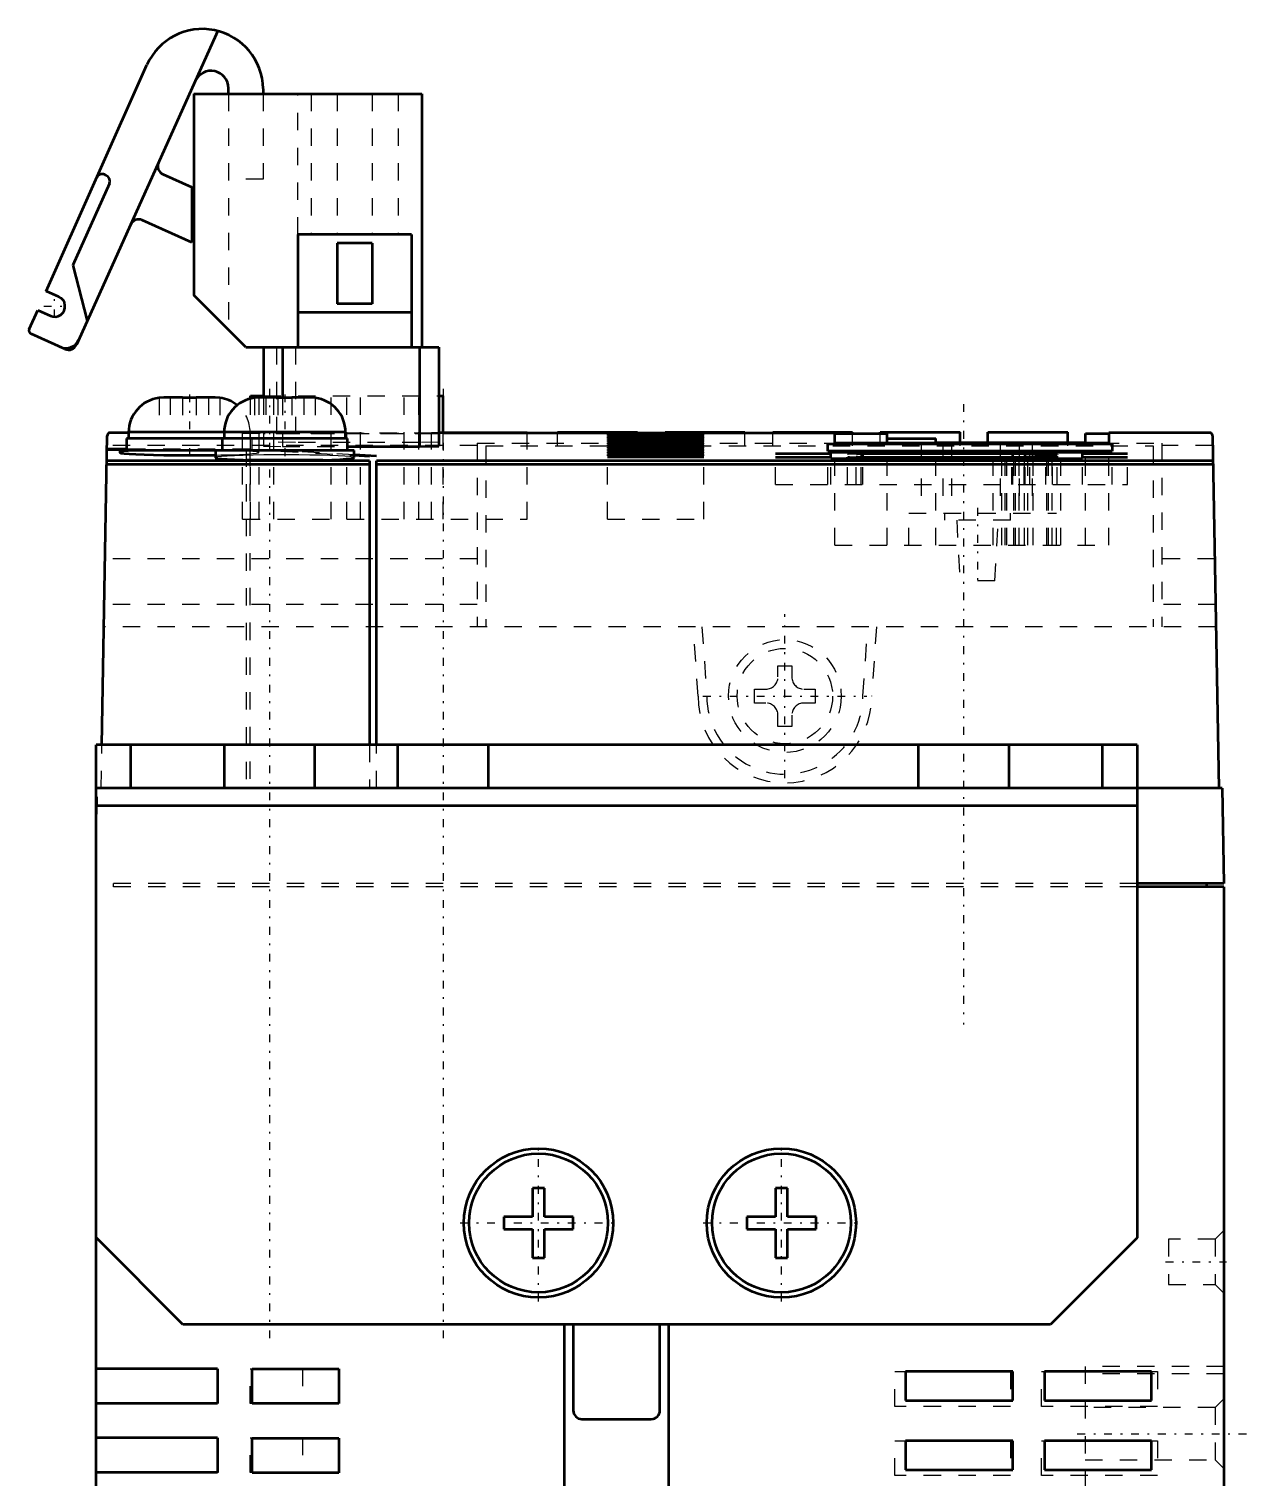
# Model space of a CAD drawing. Header units: millimetres. Extents: x 0 to 284, y 0 to 394.
# Drawn here: x 0 to 70.3, y 111.1 to 194.5 of the extents above; entities that cross this region are included whole.
import ezdxf

# ---------------------------------------------------------------- set-up
doc = ezdxf.new("R2010")
doc.units = ezdxf.units.MM
doc.linetypes.add('Center', pattern=[1.5, 0.45, -0.5, 0.05, -0.5])
doc.linetypes.add('Dashed', pattern=[2, 1, -1])
for name, color, linetype, lineweight in [('AM_4', 7, 'Continuous', 50), ('AM_6', 2, 'Continuous', 35), ('AM_7', 7, 'Center', 25), ('AM_9', 6, 'Dashed', 25)]:
    doc.layers.add(name, color=color, linetype=linetype, lineweight=lineweight)

# ---------------------------------------------------------------- blocks, each defined once
blk = doc.blocks.new('2_MCDLN35SE_5_in_MCDLN35SE_1100')
at = {"layer": 'AM_4'}
for p, q in [((10.884, 194.426), (2.742, 176.346)), ((0.994, 179.436), (6.799, 192.464)), ((11.496, 190.8), (11.496, 191.129)), ((13.496, 191.1), (13.496, 190.8)), ((9.496, 190.8), (22.646, 190.8)), ((9.496, 190.8), (9.496, 179.2)), ((22.646, 190.8), (22.646, 176.2)), ((4.358, 186.147), (4.458, 186.101)), ((7.714, 186.17), (9.386, 185.417)), ((4.634, 185.64), (2.536, 180.931)), ((9.386, 185.417), (9.386, 182.237)), ((9.386, 182.237), (6.524, 183.526)), ((22.046, 182.7), (15.496, 182.7)), ((15.496, 182.7), (15.496, 176.2)), ((17.771, 182.2), (17.771, 178.7)), ((19.771, 182.2), (17.771, 182.2)), ((19.771, 182.2), (19.771, 178.7)), ((22.046, 182.7), (22.046, 176.2)), ((2.536, 180.931), (3.358, 177.714)), ((1.726, 179.106), (0.994, 179.436)), ((12.496, 176.2), (9.496, 179.2)), ((19.771, 178.7), (17.771, 178.7)), ((0.017, 177.243), (0.506, 178.34)), ((0.506, 178.34), (1.233, 178.012)), ((22.046, 178.2), (15.496, 178.2)), ((2.08, 176.095), (0.118, 176.979)), ((12.496, 176.2), (23.616, 176.2)), ((13.516, 176.2), (13.516, 173.3)), ((14.616, 176.2), (14.616, 173.282)), ((22.516, 176.2), (22.516, 170.477)), ((23.616, 176.2), (23.616, 170.51)), ((7.767, 173.3), (7.496, 173.282)), ((8.846, 173.3), (7.767, 173.3)), ((8.846, 173.294), (8.846, 173.3)), ((10.725, 173.3), (9.646, 173.3)), ((9.646, 173.3), (9.646, 173.294)), ((10.996, 173.282), (10.725, 173.3)), ((12.766, 173.4), (13.516, 173.4)), ((12.766, 173.242), (12.766, 173.4)), ((13.301, 173.3), (12.996, 173.278)), ((14.346, 173.3), (13.301, 173.3)), ((16.192, 173.3), (15.146, 173.3)), ((16.496, 173.278), (16.192, 173.3)), ((23.616, 173.4), (23.866, 173.4)), ((23.866, 171.261), (23.866, 173.4)), ((4.206, 153.3), (4.517, 171.103)), ((5.746, 171.263), (4.592, 171.263)), ((5.746, 171.3), (5.746, 170.95)), ((18.246, 171.3), (5.746, 171.3)), ((11.246, 171.3), (11.246, 170.95)), ((18.246, 170.95), (18.246, 171.3)), ((28.706, 171.261), (23.616, 171.261)), ((23.866, 171.263), (46.436, 171.263)), ((30.466, 171.3), (35.066, 171.3)), ((30.466, 171.263), (30.466, 171.3)), ((33.346, 171.261), (38.886, 171.261)), ((38.886, 171.256), (33.346, 171.256)), ((33.346, 171.249), (38.886, 171.249)), ((38.886, 171.24), (33.346, 171.24)), ((33.346, 171.228), (38.886, 171.228)), ((38.886, 171.214), (33.346, 171.214)), ((33.346, 171.198), (38.886, 171.198)), ((38.886, 171.179), (33.346, 171.179)), ((33.346, 171.158), (38.886, 171.158)), ((38.886, 171.135), (33.346, 171.135)), ((33.346, 171.109), (38.886, 171.109)), ((38.886, 171.081), (33.346, 171.081)), ((35.066, 171.263), (35.066, 171.3)), ((36.666, 171.263), (36.666, 171.3)), ((36.666, 171.3), (41.266, 171.3)), ((41.266, 171.263), (41.266, 171.3)), ((42.866, 171.263), (42.866, 171.3)), ((42.866, 171.3), (47.466, 171.3)), ((46.436, 170.678), (46.436, 171.263)), ((46.436, 171.24), (49.466, 171.24)), ((47.466, 171.24), (47.466, 171.3)), ((49.066, 171.24), (49.066, 171.3)), ((49.066, 171.3), (53.666, 171.3)), ((49.466, 170.678), (49.466, 171.24)), ((53.666, 170.707), (53.666, 171.3)), ((55.266, 170.707), (55.266, 171.3)), ((55.266, 171.3), (59.866, 171.3)), ((59.866, 170.707), (59.866, 171.3)), ((60.886, 170.678), (60.886, 171.24)), ((60.886, 171.24), (62.236, 171.24)), ((68.14, 171.263), (62.236, 171.263)), ((62.236, 171.263), (62.236, 170.678)), ((68.216, 171.103), (68.57, 150.8)), ((5.626, 170.331), (4.503, 170.331)), ((4.503, 170.318), (5.626, 170.318)), ((5.246, 170.25), (5.246, 170.131)), ((18.746, 170.25), (5.246, 170.25)), ((5.626, 170.95), (5.626, 170.25)), ((18.366, 170.95), (5.626, 170.95)), ((10.746, 170.25), (10.746, 169.84)), ((11.126, 170.95), (11.126, 170.25)), ((18.366, 170.25), (18.366, 170.95)), ((18.366, 170.477), (22.516, 170.477)), ((18.746, 169.84), (18.746, 170.25)), ((22.516, 170.477), (23.616, 170.51)), ((33.346, 171.051), (38.886, 171.051)), ((38.886, 171.018), (33.346, 171.018)), ((33.346, 170.983), (38.886, 170.983)), ((38.886, 170.945), (33.346, 170.945)), ((33.346, 170.905), (38.886, 170.905)), ((38.886, 170.863), (33.346, 170.863)), ((33.346, 170.818), (38.886, 170.818)), ((38.886, 170.771), (33.346, 170.771)), ((33.346, 170.722), (38.886, 170.722)), ((38.886, 170.67), (33.346, 170.67)), ((33.346, 170.616), (38.886, 170.616)), ((38.886, 170.56), (33.346, 170.56)), ((33.346, 170.501), (38.886, 170.501)), ((38.886, 170.44), (33.346, 170.44)), ((33.346, 170.377), (38.886, 170.377)), ((38.886, 170.311), (33.346, 170.311)), ((33.346, 170.243), (38.886, 170.243)), ((46.046, 170.218), (46.046, 170.644)), ((46.046, 170.644), (62.436, 170.644)), ((62.436, 170.218), (46.046, 170.218)), ((62.236, 170.678), (46.436, 170.678)), ((49.466, 170.949), (52.266, 170.949)), ((52.266, 170.678), (52.266, 170.949)), ((52.266, 170.707), (60.886, 170.707)), ((62.436, 170.644), (62.436, 170.218)), ((19.626, 169.452), (4.488, 169.452)), ((19.626, 169.648), (4.491, 169.648)), ((16.932, 169.7), (12.561, 169.7)), ((20.026, 169.93), (18.746, 170.005)), ((18.746, 169.977), (19.626, 169.925)), ((19.626, 169.648), (19.626, 153.3)), ((20.026, 153.3), (20.026, 169.648)), ((68.241, 169.648), (20.026, 169.648)), ((68.245, 169.452), (20.026, 169.452)), ((38.886, 170.172), (33.346, 170.172)), ((33.346, 170.099), (38.886, 170.099)), ((38.886, 170.024), (33.346, 170.024)), ((33.346, 169.946), (38.886, 169.946)), ((38.886, 169.867), (33.346, 169.867)), ((43.016, 170.083), (46.216, 170.083)), ((46.216, 169.848), (43.016, 169.848)), ((46.216, 170.147), (60.716, 170.147)), ((46.216, 169.848), (46.216, 170.083)), ((60.716, 169.776), (46.216, 169.776)), ((47.166, 169.776), (47.166, 169.862)), ((47.966, 170.099), (56.686, 170.099)), ((47.966, 169.776), (47.966, 169.83)), ((56.686, 169.83), (47.966, 169.83)), ((48.066, 169.85), (48.066, 170.081)), ((48.066, 170.081), (56.698, 170.081)), ((56.645, 169.85), (48.066, 169.85)), ((56.686, 169.776), (56.686, 169.83)), ((56.698, 169.85), (56.698, 170.081)), ((58.605, 169.913), (57.352, 169.862)), ((57.405, 169.864), (57.405, 170.07)), ((57.405, 170.07), (58.605, 170.024)), ((57.676, 170.084), (58.988, 170.035)), ((58.988, 169.9), (57.676, 169.847)), ((57.676, 169.776), (57.676, 169.847)), ((58.605, 169.913), (58.605, 170.024)), ((58.988, 169.776), (58.988, 169.9)), ((59.266, 169.776), (59.266, 169.926)), ((60.716, 169.848), (60.716, 170.083)), ((60.716, 170.083), (63.316, 170.083)), ((63.316, 169.848), (60.716, 169.848)), ((3.866, 0), (3.866, 153.3)), ((63.866, 153.3), (3.866, 153.3)), ((5.866, 150.8), (5.866, 153.3)), ((11.266, 150.8), (11.266, 153.3)), ((16.466, 153.3), (16.466, 150.8)), ((21.266, 150.8), (21.266, 153.3)), ((26.466, 153.3), (26.466, 150.8)), ((51.266, 150.8), (51.266, 153.3)), ((56.466, 153.3), (56.466, 150.8)), ((61.866, 150.8), (61.866, 153.3)), ((63.866, 153.3), (63.866, 124.89)), ((68.77, 150.8), (3.866, 150.8)), ((68.77, 150.8), (68.866, 145.3)), ((3.866, 149.8), (63.866, 149.8)), ((68.866, 145.3), (63.866, 145.3)), ((67.866, 145.3), (67.866, 145.1)), ((68.866, 145.1), (63.866, 145.1)), ((68.866, 145.1), (68.866, 46.862)), ((29.016, 127.74), (29.016, 126.09)), ((29.716, 127.74), (29.016, 127.74)), ((29.716, 126.09), (29.716, 127.74)), ((43.016, 127.74), (43.016, 126.09)), ((43.716, 127.74), (43.016, 127.74)), ((43.716, 126.09), (43.716, 127.74)), ((29.016, 126.09), (27.366, 126.09)), ((27.366, 126.09), (27.366, 125.39)), ((31.366, 126.09), (29.716, 126.09)), ((31.366, 125.39), (31.366, 126.09)), ((41.366, 126.09), (41.366, 125.39)), ((43.016, 126.09), (41.366, 126.09)), ((45.366, 126.09), (43.716, 126.09)), ((45.366, 125.39), (45.366, 126.09)), ((27.366, 125.39), (29.016, 125.39)), ((29.016, 125.39), (29.016, 123.74)), ((29.716, 125.39), (31.366, 125.39)), ((29.716, 123.74), (29.716, 125.39)), ((41.366, 125.39), (43.016, 125.39)), ((43.016, 125.39), (43.016, 123.74)), ((43.716, 125.39), (45.366, 125.39)), ((43.716, 123.74), (43.716, 125.39)), ((8.866, 119.9), (3.866, 124.9)), ((63.866, 124.89), (58.876, 119.9)), ((29.016, 123.74), (29.716, 123.74)), ((43.016, 123.74), (43.716, 123.74)), ((58.876, 119.9), (8.866, 119.9)), ((30.866, 97.24), (30.866, 119.9)), ((31.366, 119.9), (31.366, 114.94)), ((36.366, 114.94), (36.366, 119.9)), ((36.866, 119.9), (36.866, 97.24)), ((10.866, 117.34), (3.866, 117.34)), ((10.866, 117.34), (10.866, 115.34)), ((12.866, 115.34), (12.866, 117.34)), ((12.866, 117.34), (17.866, 117.34)), ((17.866, 117.34), (17.866, 115.34)), ((50.526, 117.18), (50.526, 115.51)), ((56.696, 117.18), (50.526, 117.18)), ((56.696, 115.51), (56.696, 117.18)), ((58.526, 117.18), (58.526, 115.51)), ((64.696, 117.18), (58.526, 117.18)), ((64.696, 115.51), (64.696, 117.18)), ((10.866, 115.34), (3.866, 115.34)), ((17.866, 115.34), (12.866, 115.34)), ((50.526, 115.51), (56.696, 115.51)), ((58.526, 115.51), (64.696, 115.51)), ((31.866, 114.44), (35.866, 114.44)), ((10.866, 113.355), (3.866, 113.355)), ((10.866, 113.355), (10.866, 111.355)), ((12.866, 111.34), (12.866, 113.34)), ((12.866, 113.34), (17.866, 113.34)), ((17.866, 113.34), (17.866, 111.34)), ((50.526, 113.18), (50.526, 111.51)), ((56.696, 113.18), (50.526, 113.18)), ((56.696, 111.51), (56.696, 113.18)), ((58.526, 113.18), (58.526, 111.51)), ((64.696, 113.18), (58.526, 113.18)), ((64.696, 111.51), (64.696, 113.18)), ((10.866, 111.355), (3.866, 111.355)), ((17.866, 111.34), (12.866, 111.34)), ((50.526, 111.51), (56.696, 111.51)), ((58.526, 111.51), (64.696, 111.51))]:
    blk.add_line(p, q, dxfattribs=at)
for points in [[(9.646, 173.294), (9.246, 173.298), (8.846, 173.294)], [(15.146, 173.278), (14.746, 173.284), (14.346, 173.278)], [(4.601, 171.263), (4.594, 171.258), (4.548, 171.208), (4.517, 171.103)], [(68.216, 171.103), (68.216, 171.109), (68.214, 171.13), (68.19, 171.198), (68.142, 171.255), (68.131, 171.263)], [(5.246, 170.131), (5.247, 170.128), (5.314, 170.104), (5.491, 170.08), (5.777, 170.057), (6.16, 170.036), (6.632, 170.017), (7.177, 170.002), (7.782, 169.991), (8.427, 169.983), (9.096, 169.98), (9.769, 169.981), (10.427, 169.987), (10.752, 169.991)], [(10.746, 169.84), (10.76, 169.827), (10.872, 169.799), (11.095, 169.773), (11.421, 169.748), (11.842, 169.726), (12.346, 169.706), (12.561, 169.7)], [(16.932, 169.7), (17.463, 169.718), (17.918, 169.739), (18.281, 169.763), (18.546, 169.789), (18.701, 169.816), (18.746, 169.84)], [(47.166, 170.07), (47.211, 170.079), (47.342, 170.088), (47.543, 170.095), (47.791, 170.099), (47.966, 170.099)], [(47.966, 169.83), (47.702, 169.832), (47.467, 169.837), (47.288, 169.845), (47.186, 169.855), (47.166, 169.862)], [(47.666, 170.066), (47.689, 170.071), (47.754, 170.075), (47.854, 170.078), (47.979, 170.08), (48.066, 170.081)], [(48.066, 169.85), (47.934, 169.851), (47.817, 169.854), (47.727, 169.858), (47.676, 169.863), (47.666, 169.867)], [(57.352, 169.862), (57.078, 169.854), (56.756, 169.851), (56.645, 169.85)], [(56.686, 170.099), (57.15, 170.096), (57.56, 170.088), (57.676, 170.084)], [(57.676, 169.847), (57.293, 169.835), (56.841, 169.83), (56.686, 169.83)], [(56.698, 170.081), (57.029, 170.079), (57.322, 170.073), (57.405, 170.07)], [(58.605, 170.024), (58.712, 170.019), (58.763, 170.012), (58.766, 170.009)], [(58.766, 169.928), (58.735, 169.921), (58.646, 169.914), (58.605, 169.913)], [(58.988, 170.035), (59.173, 170.025), (59.26, 170.013), (59.266, 170.009)], [(59.266, 169.926), (59.213, 169.914), (59.058, 169.903), (58.988, 169.9)]]:
    blk.add_lwpolyline(points, dxfattribs=at)
for centre, radius in [((29.366, 125.74), 4.3), ((29.366, 125.74), 4), ((43.366, 125.74), 4.3), ((43.366, 125.74), 4)]:
    blk.add_circle(centre, radius, dxfattribs=at)
for centre, radius, start, end in [((9.996, 191.041), 3.5, 0.97316, 155.99477), ((10.496, 191.129), 1, 0, 155.75503), ((4.218, 185.837), 0.34, 65.75503, 155.98481), ((4.315, 185.782), 0.35, 335.98481, 65.75503), ((7.92, 186.626), 0.5, 155.75503, 245.75503), ((6.318, 183.07), 0.5, 65.75503, 155.75503), ((1.48, 178.559), 0.6, 245.75457, 65.75549), ((0.2, 177.162), 0.2, 155.98481, 245.75503), ((2.135, 176.948), 0.8, 245.75503, 335.75503), ((2.286, 176.551), 0.5, 245.75503, 335.75503), ((7.746, 171.3), 2, 97.17818, 180), ((10.746, 171.3), 2, 51.31781, 82.81429), ((13.246, 171.3), 2, 97.17064, 180), ((16.246, 171.3), 2, 0, 82.81773), ((31.866, 114.94), 0.5, 180, 270), ((35.866, 114.94), 0.5, 270, 0)]:
    blk.add_arc(centre, radius, start, end, dxfattribs=at)
at = {"layer": 'AM_7'}
for p, q in [((1.48, 177.929), (1.48, 179.189)), ((0.85, 178.559), (2.11, 178.559)), ((13.866, 173.8), (13.866, 118.8)), ((23.866, 173.8), (23.866, 118.8)), ((9.246, 173.48), (9.246, 169.52)), ((14.746, 173.48), (14.746, 169.52)), ((53.866, 172.925), (53.866, 137.175)), ((54.666, 166.94), (54.666, 162.54)), ((43.566, 151.375), (43.566, 160.825)), ((38.841, 156.1), (48.291, 156.1)), ((29.366, 121.225), (29.366, 130.255)), ((43.366, 121.225), (43.366, 130.255)), ((24.851, 125.74), (33.881, 125.74)), ((38.851, 125.74), (47.881, 125.74)), ((65.506, 123.5), (69.026, 123.5)), ((60.416, 113.6), (70.316, 113.6))]:
    blk.add_line(p, q, dxfattribs=at)
at = {"layer": 'AM_9'}
for p, q in [((11.496, 190.8), (11.496, 177.2)), ((13.496, 190.8), (13.496, 185.89)), ((15.496, 182.7), (15.496, 190.8)), ((16.271, 190.8), (16.271, 182.7)), ((17.771, 190.8), (17.771, 182.7)), ((19.771, 190.8), (19.771, 182.7)), ((21.271, 190.8), (21.271, 182.7)), ((13.496, 185.89), (11.496, 185.89)), ((14.266, 176.2), (14.266, 170.736)), ((15.366, 176.2), (15.366, 170.708)), ((7.496, 173.282), (7.496, 171.3)), ((8.146, 173.3), (8.146, 171.3)), ((8.846, 173.294), (8.846, 171.3)), ((9.646, 173.294), (9.646, 171.3)), ((10.346, 173.3), (10.346, 171.3)), ((10.861, 173.289), (10.996, 173.272)), ((10.996, 173.282), (10.996, 171.3)), ((12.766, 166.3), (12.766, 173.242)), ((12.996, 173.278), (12.996, 171.3)), ((13.266, 166.3), (13.266, 173.4)), ((13.516, 173.4), (23.616, 173.4)), ((13.516, 173.3), (13.516, 170.51)), ((13.646, 173.3), (13.646, 171.3)), ((14.116, 166.3), (14.116, 173.4)), ((14.346, 173.278), (14.346, 171.3)), ((14.616, 173.282), (14.616, 170.477)), ((15.146, 173.278), (15.146, 171.3)), ((15.846, 173.3), (15.846, 171.3)), ((16.496, 173.278), (16.496, 171.3)), ((17.416, 166.3), (17.416, 173.4)), ((18.316, 166.3), (18.316, 173.4)), ((19.116, 166.3), (19.116, 173.4)), ((21.616, 166.3), (21.616, 173.4)), ((22.466, 166.3), (22.466, 173.4)), ((12.316, 171.263), (5.746, 171.263)), ((12.316, 171.258), (23.206, 171.258)), ((12.316, 166.3), (12.316, 171.248)), ((23.206, 171.248), (12.316, 171.248)), ((12.746, 170.95), (12.746, 171.3)), ((23.616, 171.219), (13.516, 171.219)), ((14.266, 171.233), (23.616, 171.233)), ((23.206, 171.261), (23.206, 171.263)), ((23.206, 171.263), (23.866, 171.263)), ((23.616, 171.261), (23.206, 171.261)), ((23.206, 166.3), (23.206, 171.248)), ((23.866, 166.3), (23.866, 171.261)), ((28.706, 166.3), (28.706, 171.261)), ((30.466, 170.525), (30.466, 171.263)), ((33.346, 171.261), (33.346, 171.263)), ((33.346, 171.263), (38.886, 171.263)), ((38.886, 171.261), (33.346, 171.261)), ((33.346, 171.249), (33.346, 171.256)), ((33.346, 171.256), (38.886, 171.256)), ((38.886, 171.249), (33.346, 171.249)), ((33.346, 171.228), (33.346, 171.24)), ((33.346, 171.239), (38.886, 171.239)), ((38.886, 171.227), (33.346, 171.227)), ((33.346, 171.198), (33.346, 171.214)), ((33.346, 171.213), (38.886, 171.213)), ((38.886, 171.196), (33.346, 171.196)), ((33.346, 171.158), (33.346, 171.179)), ((33.346, 171.177), (38.886, 171.177)), ((38.886, 171.156), (33.346, 171.156)), ((33.346, 171.109), (33.346, 171.135)), ((33.346, 171.132), (38.886, 171.132)), ((38.886, 171.106), (33.346, 171.106)), ((33.346, 171.051), (33.346, 171.081)), ((33.346, 171.078), (38.886, 171.078)), ((35.066, 170.525), (35.066, 171.263)), ((36.666, 170.525), (36.666, 171.263)), ((38.886, 171.261), (38.886, 171.263)), ((38.886, 171.249), (38.886, 171.256)), ((38.886, 171.228), (38.886, 171.24)), ((38.886, 171.198), (38.886, 171.214)), ((38.886, 171.158), (38.886, 171.179)), ((38.886, 171.109), (38.886, 171.135)), ((38.886, 171.051), (38.886, 171.081)), ((41.266, 170.525), (41.266, 171.263)), ((42.866, 170.525), (42.866, 171.263)), ((47.466, 170.525), (47.466, 171.24)), ((49.066, 170.525), (49.066, 171.24)), ((25.826, 170.545), (4.507, 170.545)), ((12.726, 170.331), (5.626, 170.331)), ((5.626, 170.318), (12.511, 170.318)), ((12.511, 170.318), (12.511, 150.8)), ((12.511, 170.318), (18.746, 169.977)), ((12.726, 170.331), (12.726, 150.8)), ((18.746, 170.005), (12.726, 170.331)), ((12.866, 170.25), (12.866, 170.95)), ((13.246, 170.131), (13.246, 170.25)), ((13.516, 170.51), (14.616, 170.477)), ((15.366, 170.708), (14.266, 170.736)), ((14.616, 170.477), (18.366, 170.477)), ((22.516, 170.708), (15.366, 170.708)), ((23.616, 170.736), (22.516, 170.708)), ((25.826, 170.676), (25.826, 160.1)), ((25.826, 170.676), (65.296, 170.676)), ((26.326, 170.525), (26.326, 160.1)), ((26.326, 170.525), (64.796, 170.525)), ((38.886, 171.047), (33.346, 171.047)), ((33.346, 170.983), (33.346, 171.018)), ((33.346, 171.014), (38.886, 171.014)), ((38.886, 170.979), (33.346, 170.979)), ((33.346, 170.905), (33.346, 170.945)), ((33.346, 170.941), (38.886, 170.941)), ((33.346, 170.818), (33.346, 170.863)), ((33.346, 170.722), (33.346, 170.771)), ((33.346, 170.616), (33.346, 170.67)), ((33.346, 170.501), (33.346, 170.56)), ((33.346, 170.377), (33.346, 170.44)), ((33.346, 170.243), (33.346, 170.311)), ((38.886, 170.983), (38.886, 171.018)), ((38.886, 170.905), (38.886, 170.945)), ((38.886, 170.818), (38.886, 170.863)), ((38.886, 170.722), (38.886, 170.771)), ((38.886, 170.616), (38.886, 170.67)), ((38.886, 170.501), (38.886, 170.56)), ((38.886, 170.377), (38.886, 170.44)), ((38.886, 170.243), (38.886, 170.311)), ((46.046, 168.3), (46.046, 170.218)), ((46.436, 164.79), (46.436, 170.678)), ((49.466, 164.79), (49.466, 170.678)), ((51.416, 170.64), (57.816, 170.64)), ((51.416, 170.64), (51.416, 166.64)), ((52.266, 164.79), (52.266, 170.678)), ((52.675, 170.64), (52.675, 166.64)), ((53.166, 170.64), (53.166, 166.64)), ((53.666, 170.525), (53.666, 170.707)), ((55.266, 170.525), (55.266, 170.707)), ((55.966, 170.64), (55.966, 166.64)), ((57.075, 170.64), (57.075, 166.64)), ((57.816, 170.64), (57.816, 166.64)), ((59.866, 170.525), (59.866, 170.707)), ((60.886, 164.79), (60.886, 170.678)), ((62.236, 164.79), (62.236, 170.678)), ((62.436, 168.3), (62.436, 170.218)), ((64.796, 170.525), (64.796, 160.1)), ((65.296, 170.676), (65.296, 160.1)), ((68.226, 170.545), (65.296, 170.545)), ((33.346, 170.099), (33.346, 170.172)), ((33.346, 169.946), (33.346, 170.024)), ((33.346, 166.3), (33.346, 169.867)), ((38.886, 170.099), (38.886, 170.172)), ((38.886, 169.946), (38.886, 170.024)), ((38.886, 166.3), (38.886, 169.867)), ((43.016, 168.3), (43.016, 169.848)), ((46.216, 168.3), (46.216, 169.776)), ((47.166, 168.3), (47.166, 169.776)), ((47.666, 168.3), (47.666, 169.867)), ((47.966, 169.83), (47.966, 170.099)), ((47.966, 168.3), (47.966, 169.776)), ((48.066, 168.3), (48.066, 169.85)), ((55.566, 169.64), (59.466, 169.64)), ((55.566, 164.79), (55.566, 169.64)), ((56.066, 164.79), (56.066, 169.64)), ((56.266, 164.79), (56.266, 169.64)), ((56.366, 164.79), (56.366, 169.64)), ((56.645, 168.3), (56.645, 169.85)), ((56.686, 169.83), (56.686, 170.099)), ((56.686, 168.3), (56.686, 169.776)), ((56.698, 168.3), (56.698, 169.85)), ((56.766, 164.79), (56.766, 169.64)), ((56.866, 164.79), (56.866, 169.64)), ((57.066, 164.79), (57.066, 169.64)), ((57.352, 168.3), (57.352, 169.862)), ((57.366, 164.79), (57.366, 169.64)), ((57.405, 168.3), (57.405, 169.864)), ((57.566, 164.79), (57.566, 169.64)), ((57.676, 169.847), (57.676, 170.084)), ((57.676, 168.3), (57.676, 169.776)), ((57.866, 164.79), (57.866, 169.64)), ((58.605, 168.3), (58.605, 169.913)), ((58.666, 164.79), (58.666, 169.64)), ((58.766, 164.79), (58.766, 169.928)), ((58.966, 164.79), (58.966, 169.64)), ((58.988, 169.9), (58.988, 170.035)), ((58.988, 168.3), (58.988, 169.776)), ((59.266, 168.3), (59.266, 169.776)), ((59.466, 164.79), (59.466, 169.64)), ((60.716, 168.3), (60.716, 169.776)), ((63.316, 168.3), (63.316, 169.848)), ((43.016, 168.3), (63.316, 168.3)), ((12.316, 166.3), (28.706, 166.3)), ((33.346, 166.3), (38.886, 166.3)), ((50.716, 164.79), (50.716, 166.64)), ((50.716, 166.64), (59.216, 166.64)), ((52.766, 166.64), (52.766, 166.24)), ((56.566, 166.24), (52.766, 166.24)), ((53.466, 166.24), (53.666, 162.74)), ((55.666, 162.74), (55.866, 166.24)), ((56.566, 166.24), (56.566, 166.64)), ((59.216, 164.79), (59.216, 166.64)), ((46.436, 164.79), (62.236, 164.79)), ((25.826, 164.015), (4.393, 164.015)), ((68.34, 164.015), (65.296, 164.015)), ((55.666, 162.74), (53.666, 162.74)), ((25.826, 161.37), (4.347, 161.37)), ((68.386, 161.37), (65.296, 161.37)), ((68.408, 160.1), (4.325, 160.1)), ((38.566, 156.1), (38.287, 160.1)), ((38.788, 160.1), (39.066, 156.117)), ((48.066, 156.117), (48.345, 160.1)), ((48.846, 160.1), (48.566, 156.1)), ((43.166, 157.85), (43.966, 157.85)), ((43.166, 157.2), (43.166, 157.85)), ((43.966, 157.85), (43.966, 157.2)), ((41.816, 155.7), (41.816, 156.5)), ((41.816, 156.5), (42.466, 156.5)), ((44.666, 156.5), (45.316, 156.5)), ((45.316, 156.5), (45.316, 155.7)), ((42.466, 155.7), (41.816, 155.7)), ((45.316, 155.7), (44.666, 155.7)), ((43.166, 154.35), (43.166, 155)), ((43.966, 155), (43.966, 154.35)), ((43.966, 154.35), (43.166, 154.35)), ((4.162, 150.8), (4.206, 153.3)), ((19.626, 153.3), (19.626, 150.8)), ((20.026, 150.8), (20.026, 153.3)), ((3.866, 145.3), (3.962, 150.8)), ((63.866, 145.3), (3.866, 145.3)), ((4.866, 145.1), (4.866, 145.3)), ((63.866, 145.1), (3.866, 145.1)), ((68.866, 125.3), (68.366, 124.8)), ((68.366, 124.8), (65.666, 124.8)), ((65.666, 124.8), (65.666, 122.2)), ((68.366, 124.8), (68.366, 122.2)), ((65.666, 122.2), (68.366, 122.2)), ((68.366, 122.2), (68.866, 121.7)), ((12.756, 115.34), (12.756, 117.34)), ((12.756, 117.34), (12.866, 117.34)), ((15.756, 117.34), (15.756, 115.34)), ((49.893, 117.173), (56.564, 117.173)), ((49.893, 115.173), (49.893, 117.173)), ((56.564, 117.173), (56.564, 115.173)), ((58.361, 117.173), (65.032, 117.173)), ((58.361, 115.173), (58.361, 117.173)), ((68.866, 117.465), (60.866, 117.465)), ((60.866, 117.465), (60.866, 109.735)), ((68.866, 117.05), (60.866, 117.05)), ((65.032, 117.173), (65.032, 115.173)), ((12.866, 115.34), (12.756, 115.34)), ((56.564, 115.173), (49.893, 115.173)), ((65.032, 115.173), (58.361, 115.173)), ((68.866, 115.6), (68.366, 115.1)), ((68.366, 115.1), (60.866, 115.1)), ((68.366, 115.1), (68.366, 112.1)), ((10.866, 113.34), (3.866, 113.34)), ((12.756, 111.355), (12.756, 113.355)), ((12.756, 113.355), (15.756, 113.355)), ((15.756, 113.355), (15.756, 111.355)), ((49.893, 111.188), (49.893, 113.188)), ((49.893, 113.188), (56.564, 113.188)), ((56.564, 113.188), (56.564, 111.188)), ((58.361, 113.188), (65.032, 113.188)), ((58.361, 111.188), (58.361, 113.188)), ((65.032, 113.188), (65.032, 111.188)), ((60.866, 112.1), (68.366, 112.1)), ((68.366, 112.1), (68.866, 111.6)), ((10.866, 111.34), (3.866, 111.34)), ((10.866, 111.355), (10.866, 111.34)), ((15.756, 111.355), (12.756, 111.355)), ((56.564, 111.188), (49.893, 111.188)), ((65.032, 111.188), (58.361, 111.188))]:
    blk.add_line(p, q, dxfattribs=at)
for points in [[(7.496, 173.272), (7.709, 173.296), (7.795, 173.299), (7.851, 173.3)], [(8.846, 173.251), (9.246, 173.26), (9.646, 173.251)], [(10.642, 173.3), (10.697, 173.299), (10.861, 173.289)], [(7.077, 170.25), (6.544, 170.236), (6.087, 170.218), (5.72, 170.198), (5.453, 170.176), (5.294, 170.153), (5.246, 170.131)], [(13.246, 170.131), (13.234, 170.142), (13.125, 170.166), (12.906, 170.189), (12.583, 170.21), (12.164, 170.228), (11.664, 170.244), (11.415, 170.25)], [(18.746, 169.84), (18.745, 169.844), (18.675, 169.871), (18.494, 169.897), (18.205, 169.921), (17.819, 169.943), (17.345, 169.962), (16.797, 169.978), (16.191, 169.989), (15.545, 169.996), (14.876, 169.999), (14.203, 169.998), (13.546, 169.992), (12.923, 169.982), (12.352, 169.969), (11.848, 169.951), (11.427, 169.93), (11.099, 169.907), (10.875, 169.881), (10.761, 169.854), (10.746, 169.84)], [(10.752, 169.991), (11.051, 169.996), (11.624, 170.01), (12.13, 170.027), (12.554, 170.047), (12.885, 170.069), (13.112, 170.093), (13.23, 170.117), (13.246, 170.131)]]:
    blk.add_lwpolyline(points, dxfattribs=at)
for radius in [3.25, 2.75]:
    blk.add_circle((43.566, 156.1), radius, dxfattribs=at)
for centre, radius, start, end in [((10.746, 171.3), 2, 0, 51.31781), ((42.466, 157.2), 0.7, 270, 0), ((44.666, 157.2), 0.7, 180, 270), ((43.566, 156.1), 5, 180, 0), ((43.566, 156.1), 4.5, 179.78353, 0.21647), ((42.466, 155), 0.7, 0, 90), ((44.666, 155), 0.7, 90, 180)]:
    blk.add_arc(centre, radius, start, end, dxfattribs=at)
at = {"layer": 'AM_6', "flags": 8}
for tag, p in [('NN', (75.716, 194.539)), ('NT', (75.716, 194.039)), ('NB', (75.716, 193.539)), ('NBSYN', (75.716, 193.039)), ('LINA', (75.716, 192.539)), ('CNSORDERNO', (75.716, 192.039)), ('F', (75.716, 191.539)), ('MC', (75.716, 191.039)), ('PSV', (75.716, 190.539)), ('ES', (75.716, 190.039)), ('COMPANY', (75.716, 189.539))]:
    blk.add_attdef(tag, p, '', height=0.5, dxfattribs=at)
blk = doc.blocks.new('1_MCDLN35SE_1100')
blk.add_blockref('2_MCDLN35SE_5_in_MCDLN35SE_1100', (0, 0))
at = {"layer": 'AM_6', "flags": 8}
for tag, p in [('NN', (289.06, 393.994)), ('NT', (289.06, 393.494)), ('NB', (289.06, 392.994)), ('NBSYN', (289.06, 392.494)), ('LINA', (289.06, 391.994)), ('CNSORDERNO', (289.06, 391.494)), ('F', (289.06, 390.994)), ('MC', (289.06, 390.494)), ('PSV', (289.06, 389.994)), ('ES', (289.06, 389.494)), ('COMPANY', (289.06, 388.994))]:
    blk.add_attdef(tag, p, '', height=0.5, dxfattribs=at)

msp = doc.modelspace()

# ---------------------------------------------------------------- block references
msp.add_blockref('1_MCDLN35SE_1100', (0, 0))

doc.saveas('drawing.dxf')
